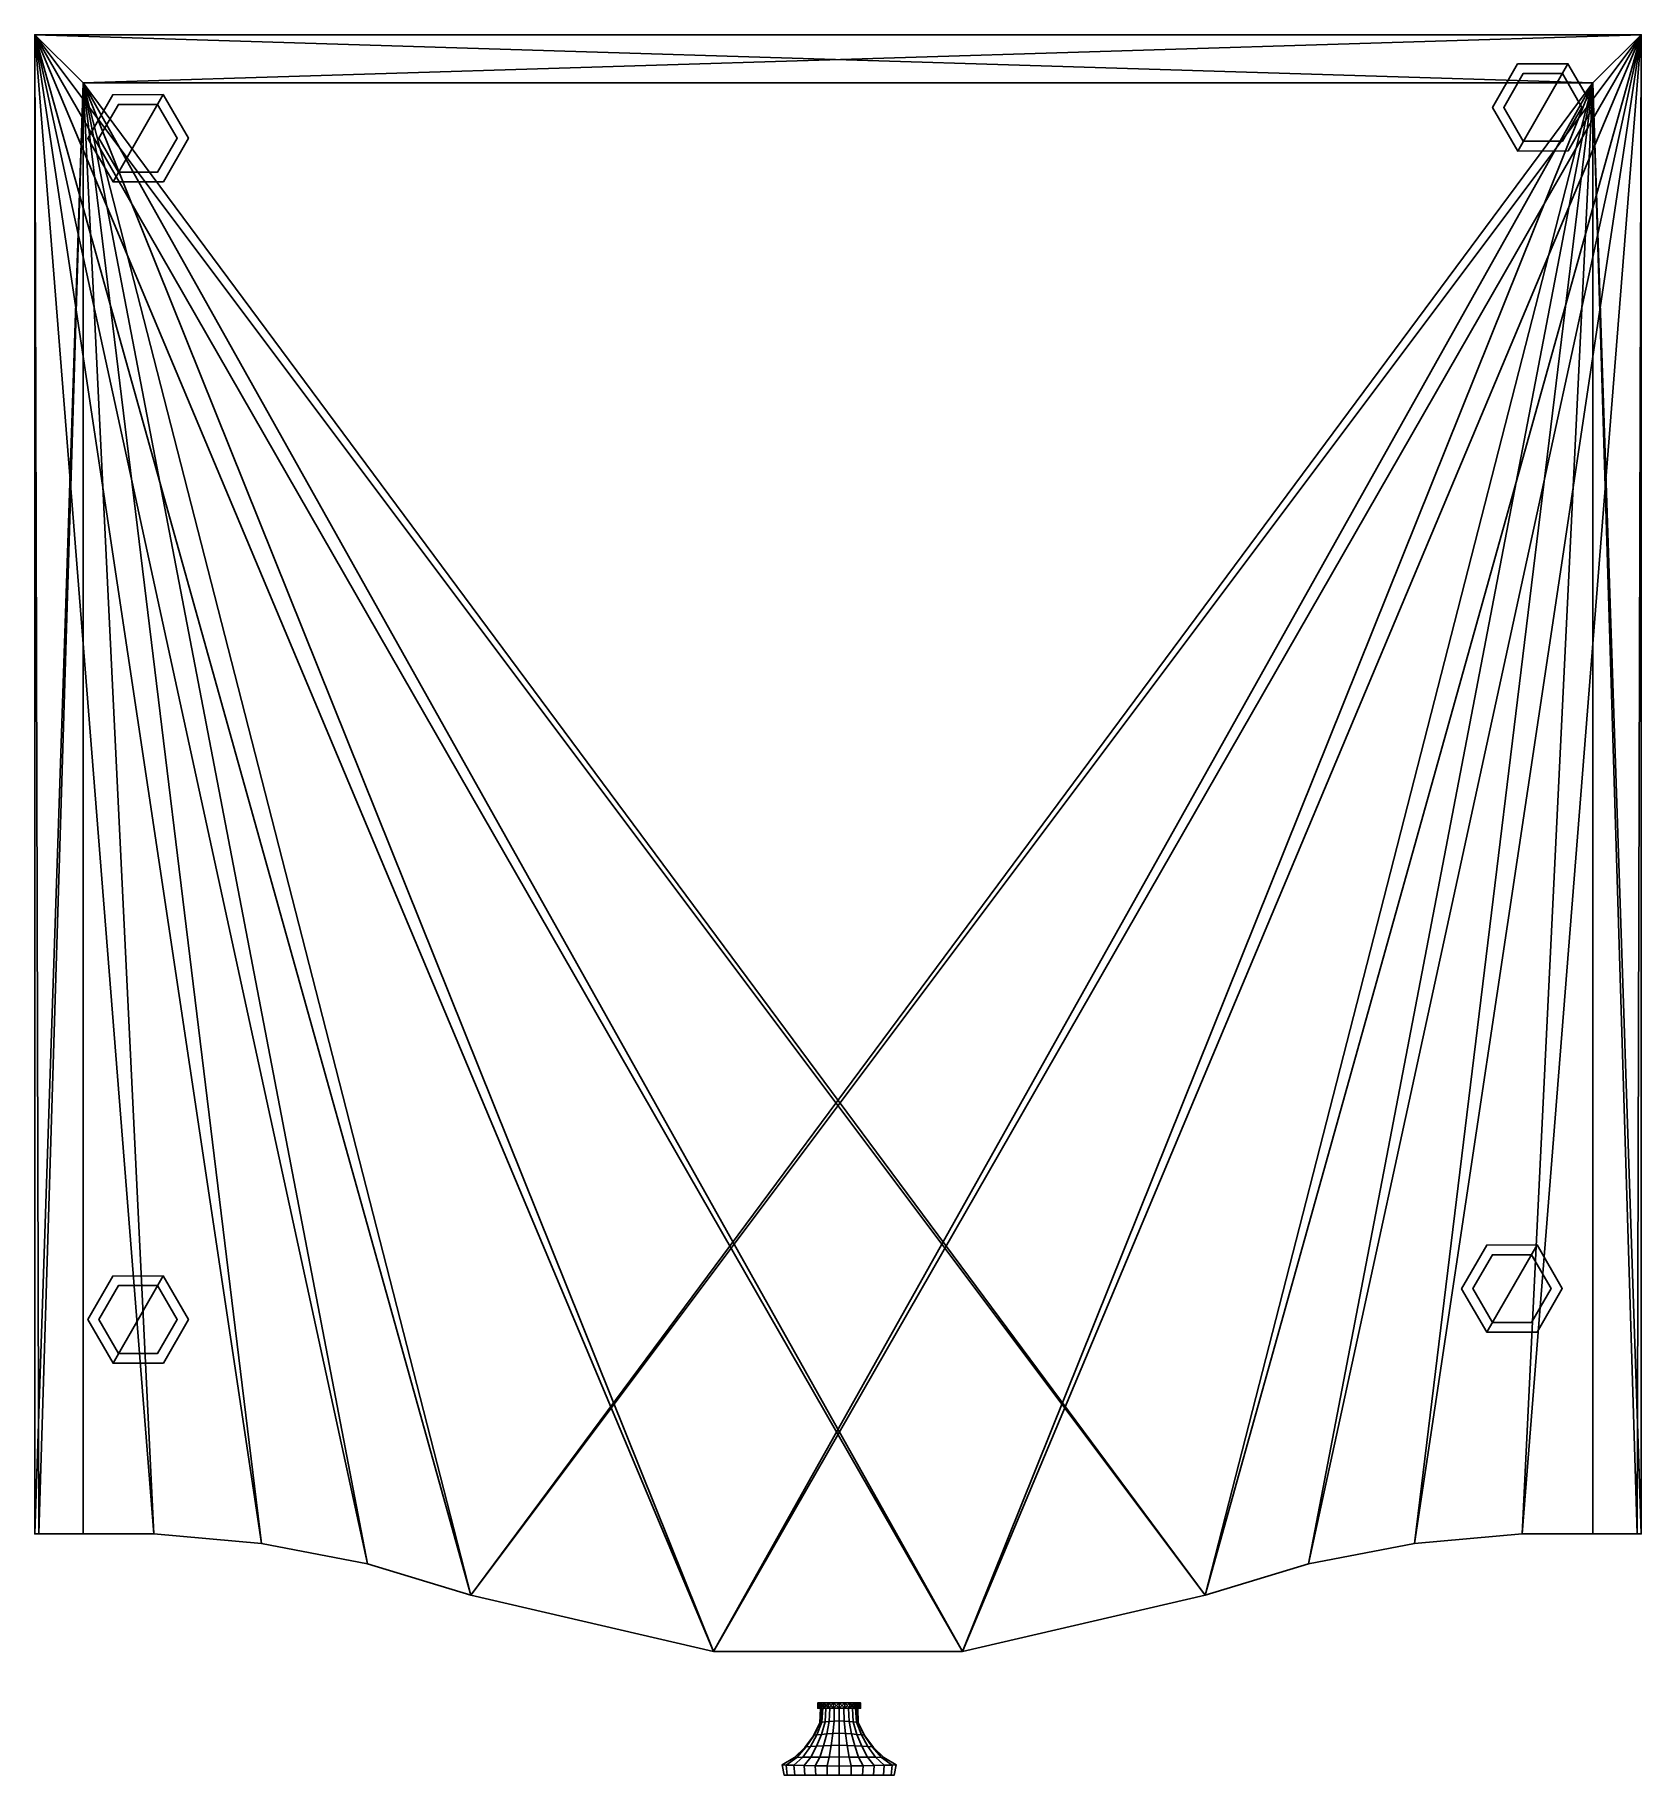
# Model space of a CAD drawing. Extents: x 0 to 60, y -65 to 0.
import ezdxf

# ---------------------------------------------------------------- set-up
doc = ezdxf.new("R2010")
doc.units = 0
doc.header["$MEASUREMENT"] = 0
for name, color, linetype in [('CAB_BODY_BASE', 32, 'Continuous'), ('HANDLES_AND_KNOBS', 254, 'Continuous'), ('PLINTH_LEGS', 7, 'Continuous')]:
    doc.layers.add(name, color=color, linetype=linetype)

# ---------------------------------------------------------------- blocks, each defined once
blk = doc.blocks.new('HANDLES_AND_KNOBS_KULP59')
at = {"layer": 'HANDLES_AND_KNOBS'}
mesh = blk.add_polyface(dxfattribs=at)
corners = [(-2.05, 0, 2.7), (0, 1.3, 2.7), (-0.268, 1.289, 2.7), (-0.531, 1.256, 2.7), (-0.785, 1.201, 2.7), (-1.025, 1.126, 2.7), (-1.248, 1.031, 2.7), (-1.45, 0.919, 2.7), (-1.626, 0.791, 2.7), (-1.775, 0.65, 2.7), (-1.894, 0.497, 2.7), (-1.98, 0.336, 2.7), (-2.032, 0.17, 2.7), (-0.443, 1.273, 2.7), (-0.451, 1.374, 2.351), (-0.892, 1.244, 2.345), (-0.877, 1.178, 2.7), (-1.31, 1.047, 2.338), (-1.288, 1.013, 2.7), (-0.726, 1.012, 2.024), (-1.061, 0.858, 2.027), (-0.583, 0.871, 1.604), (-0.845, 0.738, 1.618), (-1.687, 0.778, 2.331), (-1.657, 0.767, 2.7), (-1.356, 0.64, 2.03), (-1.07, 0.548, 1.632), (-0.665, 0.628, 1.176), (-0.83, 0.463, 1.192), (-0.523, 0.531, 0.706), (-0.642, 0.386, 0.717), (-1.984, 0.425, 2.325), (-1.938, 0.425, 2.7), (-1.578, 0.35, 2.033), (-1.23, 0.298, 1.646), (-0.939, 0.249, 1.208), (-0.712, 0.205, 0.729), (-2.133, 0, 2.318), (-2.05, 0, 2.7), (-1.673, 0, 2.036), (-1.282, 0, 1.66), (-0.96, 0, 1.224), (-0.716, 0, 0.74), (-0.676, 0.181, 0.2), (-0.7, 0, 0.2), (-0.773, 0.207), (-0.8, 0, 0.2), (-0.773, 0.207, 0.2), (-0.693, 0.4), (-0.693, 0.4, 0.2), (-0.8, 0)]
mesh.append_faces([[corners[k] for k in face] for face in [(13, 14, 15, 16), (16, 15, 17, 18), (15, 19, 20, 17), (19, 21, 22, 20), (18, 17, 23, 24), (17, 20, 25, 23), (20, 22, 26, 25), (22, 27, 28, 26), (27, 29, 30, 28), (24, 23, 31, 32), (23, 25, 33, 31), (25, 26, 34, 33), (26, 28, 35, 34), (28, 30, 36, 35), (32, 31, 37, 38), (31, 33, 39, 37), (33, 34, 40, 39), (34, 35, 41, 40), (35, 36, 42, 41), (36, 43, 44, 42)]])
mesh.append_faces([[corners[k] for k in face] for face in [(0, 11, 12), (45, 46, 47), (48, 47, 49)]], dxfattribs={"vtx0": -1})
mesh.append_faces([[corners[k] for k in face] for face in [(0, 1, 2), (0, 2, 3), (0, 3, 4), (0, 4, 5), (0, 5, 6), (0, 6, 7), (0, 7, 8), (0, 8, 9), (0, 9, 10), (0, 10, 11)]], dxfattribs={"vtx0": -1, "vtx2": -1})
mesh.append_faces([[corners[k] for k in face] for face in [(48, 45, 47), (45, 50, 46)]], dxfattribs={"vtx2": -1})
mesh = blk.add_polyface(dxfattribs=at)
corners = [(-2.05, 0, 2.7), (1.025, 1.126, 2.7), (0.785, 1.201, 2.7), (0.531, 1.256, 2.7), (0.268, 1.289, 2.7), (0, 1.3, 2.7), (0, 1.3, 2.7), (0, 1.441, 2.358), (-0.451, 1.374, 2.351), (-0.443, 1.273, 2.7), (0, 1.136, 2.017), (-0.368, 1.104, 2.021), (0, 0.969, 1.576), (-0.297, 0.948, 1.59), (0, 0.821, 1.128), (-0.237, 0.809, 1.144), (0, 0.7, 0.672), (-0.19, 0.692, 0.683), (0, 0.7, 0.2), (-0.181, 0.676, 0.2), (-0.726, 1.012, 2.024), (-0.892, 1.244, 2.345), (-0.583, 0.871, 1.604), (-0.462, 0.744, 1.16), (-0.368, 0.635, 0.695), (-0.35, 0.606, 0.2), (-0.665, 0.628, 1.176), (-0.845, 0.738, 1.618), (-0.523, 0.531, 0.706), (-0.495, 0.495, 0.2), (-0.606, 0.35, 0.2), (-0.642, 0.386, 0.717), (-0.676, 0.181, 0.2), (-0.712, 0.205, 0.729), (-0.566, 0.566), (-0.693, 0.4, 0.2), (-0.566, 0.566, 0.2), (-0.4, 0.693), (-0.4, 0.693, 0.2), (-0.207, 0.773), (-0.207, 0.773, 0.2), (0, 0.8), (-0.693, 0.4), (0.566, 0.566, 0.2), (0.693, 0.4, 0.2), (0.773, 0.207, 0.2), (-0.773, 0.207, 0.2), (0.773, 0.207), (-0.8, 0), (-0.773, 0.207), (0.693, 0.4), (0.566, 0.566), (0.4, 0.693), (0.207, 0.773)]
mesh.append_faces([[corners[k] for k in face] for face in [(6, 7, 8, 9), (7, 10, 11, 8), (10, 12, 13, 11), (12, 14, 15, 13), (14, 16, 17, 15), (16, 18, 19, 17), (8, 11, 20, 21), (11, 13, 22, 20), (13, 15, 23, 22), (15, 17, 24, 23), (17, 19, 25, 24), (22, 23, 26, 27), (23, 24, 28, 26), (24, 25, 29, 28), (28, 29, 30, 31), (31, 30, 32, 33)]])
mesh.append_faces([[corners[k] for k in face] for face in [(34, 35, 36), (37, 36, 38), (39, 38, 40)]], dxfattribs={"vtx0": -1})
mesh.append_faces([[corners[k] for k in face] for face in [(0, 1, 2), (0, 2, 3), (0, 3, 4), (0, 4, 5), (43, 38, 36), (45, 35, 46), (47, 48, 49), (50, 49, 42), (51, 42, 34), (52, 34, 37), (53, 37, 39)]], dxfattribs={"vtx0": -1, "vtx2": -1})
mesh.append_faces([[corners[k] for k in face] for face in [(36, 35, 44)]], dxfattribs={"vtx1": -1, "vtx2": -1})
mesh.append_faces([[corners[k] for k in face] for face in [(41, 39, 40), (39, 37, 38), (37, 34, 36), (34, 42, 35)]], dxfattribs={"vtx2": -1})
mesh = blk.add_polyface(dxfattribs=at)
corners = [(0, 1.3, 2.7), (0, 1.441, 2.358), (0.451, 1.374, 2.351), (0.443, 1.273, 2.7), (0, 1.136, 2.017), (0.368, 1.104, 2.021), (0, 0.969, 1.576), (0.297, 0.948, 1.59), (0, 0.821, 1.128), (0.237, 0.809, 1.144), (0, 0.7, 0.672), (0.19, 0.692, 0.683), (0, 0.7, 0.2), (0.181, 0.676, 0.2), (0.583, 0.871, 1.604), (0.726, 1.012, 2.024), (0.462, 0.744, 1.16), (0.368, 0.635, 0.695), (0.35, 0.606, 0.2), (0.523, 0.531, 0.706), (0.665, 0.628, 1.176), (0.495, 0.495, 0.2), (-2.05, 0, 2.7), (1.775, 0.65, 2.7), (1.626, 0.791, 2.7), (1.45, 0.919, 2.7), (1.248, 1.031, 2.7), (1.025, 1.126, 2.7), (0, 0.8), (-0.207, 0.773, 0.2), (0, 0.8, 0.2), (0.207, 0.773), (0.207, 0.773, 0.2), (0.4, 0.693), (0.4, 0.693, 0.2), (0.566, 0.566), (-0.4, 0.693, 0.2), (0.566, 0.566, 0.2), (-0.566, 0.566, 0.2), (0.693, 0.4, 0.2), (-0.693, 0.4, 0.2), (0.773, 0.207, 0.2), (-0.773, 0.207, 0.2), (0.8, 0, 0.2), (-0.207, 0.773), (-0.4, 0.693), (-0.566, 0.566), (0.693, 0.4), (-0.693, 0.4), (0.773, 0.207), (-0.773, 0.207), (0.8, 0), (-0.8, 0)]
mesh.append_faces([[corners[k] for k in face] for face in [(0, 1, 2, 3), (1, 4, 5, 2), (4, 6, 7, 5), (6, 8, 9, 7), (8, 10, 11, 9), (10, 12, 13, 11), (5, 7, 14, 15), (7, 9, 16, 14), (9, 11, 17, 16), (11, 13, 18, 17), (16, 17, 19, 20), (17, 18, 21, 19)]])
mesh.append_faces([[corners[k] for k in face] for face in [(28, 29, 30), (31, 30, 32), (33, 32, 34)]], dxfattribs={"vtx0": -1})
mesh.append_faces([[corners[k] for k in face] for face in [(32, 29, 34), (34, 36, 37), (37, 38, 39), (39, 40, 41)]], dxfattribs={"vtx0": -1, "vtx1": -1})
mesh.append_faces([[corners[k] for k in face] for face in [(22, 23, 24), (22, 24, 25), (22, 25, 26), (22, 26, 27), (34, 29, 36), (42, 43, 41)]], dxfattribs={"vtx0": -1, "vtx2": -1})
mesh.append_faces([[corners[k] for k in face] for face in [(28, 31, 44)]], dxfattribs={"vtx1": -1})
mesh.append_faces([[corners[k] for k in face] for face in [(31, 33, 45), (33, 35, 46), (35, 47, 48), (47, 49, 50), (49, 51, 52)]], dxfattribs={"vtx1": -1, "vtx2": -1})
mesh.append_faces([[corners[k] for k in face] for face in [(35, 33, 34), (33, 31, 32), (31, 28, 30), (32, 30, 29)]], dxfattribs={"vtx2": -1})
mesh = blk.add_polyface(dxfattribs=at)
corners = [(0.443, 1.273, 2.7), (0.451, 1.374, 2.351), (0.892, 1.244, 2.345), (0.877, 1.178, 2.7), (0.368, 1.104, 2.021), (0.726, 1.012, 2.024), (1.31, 1.047, 2.338), (1.288, 1.013, 2.7), (1.061, 0.858, 2.027), (0.583, 0.871, 1.604), (0.845, 0.738, 1.618), (0.462, 0.744, 1.16), (0.665, 0.628, 1.176), (1.687, 0.778, 2.331), (1.657, 0.767, 2.7), (1.356, 0.64, 2.03), (1.07, 0.548, 1.632), (0.83, 0.463, 1.192), (0.523, 0.531, 0.706), (0.642, 0.386, 0.717), (0.495, 0.495, 0.2), (0.606, 0.35, 0.2), (1.984, 0.425, 2.325), (1.938, 0.425, 2.7), (1.578, 0.35, 2.033), (1.23, 0.298, 1.646), (0.939, 0.249, 1.208), (0.712, 0.205, 0.729), (0.676, 0.181, 0.2), (2.133, 0, 2.318), (2.05, 0, 2.7), (1.673, 0, 2.036), (1.282, 0, 1.66), (0.96, 0, 1.224), (0.716, 0, 0.74), (0.7, 0, 0.2), (-2.05, 0, 2.7), (2.032, -0.17, 2.7), (2.05, 0, 2.7), (2.032, 0.17, 2.7), (1.98, 0.336, 2.7), (1.894, 0.497, 2.7), (1.775, 0.65, 2.7), (0.566, 0.566), (0.4, 0.693, 0.2), (0.566, 0.566, 0.2), (0.693, 0.4), (0.693, 0.4, 0.2), (0.773, 0.207), (0.773, 0.207, 0.2), (0.8, 0), (0.8, 0, 0.2)]
mesh.append_faces([[corners[k] for k in face] for face in [(0, 1, 2, 3), (1, 4, 5, 2), (3, 2, 6, 7), (2, 5, 8, 6), (5, 9, 10, 8), (9, 11, 12, 10), (7, 6, 13, 14), (6, 8, 15, 13), (8, 10, 16, 15), (10, 12, 17, 16), (12, 18, 19, 17), (18, 20, 21, 19), (14, 13, 22, 23), (13, 15, 24, 22), (15, 16, 25, 24), (16, 17, 26, 25), (17, 19, 27, 26), (19, 21, 28, 27), (23, 22, 29, 30), (22, 24, 31, 29), (24, 25, 32, 31), (25, 26, 33, 32), (26, 27, 34, 33), (27, 28, 35, 34)]])
mesh.append_faces([[corners[k] for k in face] for face in [(43, 44, 45), (46, 45, 47), (48, 47, 49), (50, 49, 51)]], dxfattribs={"vtx0": -1})
mesh.append_faces([[corners[k] for k in face] for face in [(36, 37, 38), (36, 38, 39), (36, 39, 40), (36, 40, 41), (36, 41, 42)]], dxfattribs={"vtx0": -1, "vtx2": -1})
mesh.append_faces([[corners[k] for k in face] for face in [(50, 48, 49), (48, 46, 47), (46, 43, 45)]], dxfattribs={"vtx2": -1})
mesh = blk.add_polyface(dxfattribs=at)
corners = [(-2.05, 0, 2.7), (-2.032, -0.17, 2.7), (-1.98, -0.336, 2.7), (-1.894, -0.497, 2.7), (-1.775, -0.65, 2.7), (-1.626, -0.791, 2.7), (-1.45, -0.919, 2.7), (-1.248, -1.031, 2.7), (-1.025, -1.126, 2.7), (-0.785, -1.201, 2.7), (-0.531, -1.256, 2.7), (-0.268, -1.289, 2.7), (0, -1.3, 2.7), (-0.443, -1.273, 2.7), (-0.451, -1.374, 2.351), (-0.892, -1.244, 2.345), (-0.877, -1.178, 2.7), (-1.31, -1.047, 2.338), (-1.288, -1.013, 2.7), (-0.726, -1.012, 2.024), (-1.061, -0.858, 2.027), (-0.583, -0.871, 1.604), (-0.845, -0.738, 1.618), (-1.687, -0.778, 2.331), (-1.657, -0.767, 2.7), (-1.356, -0.64, 2.03), (-1.07, -0.548, 1.632), (-0.665, -0.628, 1.176), (-0.83, -0.463, 1.192), (-0.523, -0.531, 0.706), (-0.642, -0.386, 0.717), (-1.984, -0.425, 2.325), (-1.938, -0.425, 2.7), (-1.578, -0.35, 2.033), (-1.23, -0.298, 1.646), (-0.939, -0.249, 1.208), (-0.712, -0.205, 0.729), (-0.606, -0.35, 0.2), (-0.676, -0.181, 0.2), (-2.133, 0, 2.318), (-2.05, 0, 2.7), (-1.673, 0, 2.036), (-1.282, 0, 1.66), (-0.96, 0, 1.224), (-0.716, 0, 0.74), (-0.7, 0, 0.2), (-0.773, -0.207), (-0.693, -0.4, 0.2), (-0.773, -0.207, 0.2), (-0.8, 0), (-0.8, 0, 0.2), (-0.693, -0.4)]
mesh.append_faces([[corners[k] for k in face] for face in [(13, 14, 15, 16), (16, 15, 17, 18), (15, 19, 20, 17), (19, 21, 22, 20), (18, 17, 23, 24), (17, 20, 25, 23), (20, 22, 26, 25), (22, 27, 28, 26), (27, 29, 30, 28), (24, 23, 31, 32), (23, 25, 33, 31), (25, 26, 34, 33), (26, 28, 35, 34), (28, 30, 36, 35), (30, 37, 38, 36), (32, 31, 39, 40), (31, 33, 41, 39), (33, 34, 42, 41), (34, 35, 43, 42), (35, 36, 44, 43), (36, 38, 45, 44)]])
mesh.append_faces([[corners[k] for k in face] for face in [(46, 47, 48), (49, 48, 50)]], dxfattribs={"vtx0": -1})
mesh.append_faces([[corners[k] for k in face] for face in [(0, 3, 4), (0, 4, 5), (0, 5, 6), (0, 6, 7), (0, 7, 8), (0, 8, 9), (0, 9, 10), (0, 10, 11), (0, 11, 12)]], dxfattribs={"vtx0": -1, "vtx2": -1})
mesh.append_faces([[corners[k] for k in face] for face in [(49, 46, 48), (46, 51, 47)]], dxfattribs={"vtx2": -1})
mesh.append_faces([[corners[k] for k in face] for face in [(0, 1, 2, 3)]], dxfattribs={"vtx3": -1})
mesh = blk.add_polyface(dxfattribs=at)
corners = [(-2.05, 0, 2.7), (0, -1.3, 2.7), (0.268, -1.289, 2.7), (0.531, -1.256, 2.7), (0.785, -1.201, 2.7), (0, -1.3, 2.7), (0, -1.441, 2.358), (-0.451, -1.374, 2.351), (-0.443, -1.273, 2.7), (0, -1.136, 2.017), (-0.368, -1.104, 2.021), (0, -0.969, 1.576), (-0.297, -0.948, 1.59), (0, -0.821, 1.128), (-0.237, -0.809, 1.144), (0, -0.7, 0.672), (-0.19, -0.692, 0.683), (0, -0.7, 0.2), (-0.181, -0.676, 0.2), (-0.726, -1.012, 2.024), (-0.892, -1.244, 2.345), (-0.583, -0.871, 1.604), (-0.462, -0.744, 1.16), (-0.368, -0.635, 0.695), (-0.35, -0.606, 0.2), (-0.665, -0.628, 1.176), (-0.845, -0.738, 1.618), (-0.523, -0.531, 0.706), (-0.495, -0.495, 0.2), (-0.606, -0.35, 0.2), (-0.642, -0.386, 0.717), (-0.207, -0.773), (0, -0.8, 0.2), (-0.207, -0.773, 0.2), (-0.4, -0.693), (-0.4, -0.693, 0.2), (-0.566, -0.566), (-0.566, -0.566, 0.2), (-0.693, -0.4), (-0.693, -0.4, 0.2), (0.8, 0, 0.2), (-0.773, 0.207, 0.2), (-0.8, 0, 0.2), (0.773, -0.207, 0.2), (-0.773, -0.207, 0.2), (0.693, -0.4, 0.2), (0.566, -0.566, 0.2), (0.4, -0.693, 0.2), (0.207, -0.773, 0.2), (0.566, -0.566), (0.693, -0.4), (0.773, -0.207), (-0.773, -0.207), (0.8, 0), (-0.8, 0)]
mesh.append_faces([[corners[k] for k in face] for face in [(5, 6, 7, 8), (6, 9, 10, 7), (9, 11, 12, 10), (11, 13, 14, 12), (13, 15, 16, 14), (15, 17, 18, 16), (7, 10, 19, 20), (10, 12, 21, 19), (12, 14, 22, 21), (14, 16, 23, 22), (16, 18, 24, 23), (21, 22, 25, 26), (22, 23, 27, 25), (23, 24, 28, 27), (27, 28, 29, 30)]])
mesh.append_faces([[corners[k] for k in face] for face in [(31, 32, 33), (34, 33, 35), (36, 35, 37), (38, 37, 39)]], dxfattribs={"vtx0": -1})
mesh.append_faces([[corners[k] for k in face] for face in [(0, 1, 2), (0, 2, 3), (0, 3, 4), (40, 41, 42), (43, 42, 44), (45, 44, 39), (46, 39, 37), (47, 37, 35), (48, 35, 33), (49, 34, 36), (51, 38, 52), (53, 52, 54)]], dxfattribs={"vtx0": -1, "vtx2": -1})
mesh.append_faces([[corners[k] for k in face] for face in [(36, 38, 50)]], dxfattribs={"vtx1": -1, "vtx2": -1})
mesh.append_faces([[corners[k] for k in face] for face in [(38, 36, 37), (36, 34, 35), (34, 31, 33)]], dxfattribs={"vtx2": -1})
mesh = blk.add_polyface(dxfattribs=at)
corners = [(-2.05, 0, 2.7), (0.785, -1.201, 2.7), (1.025, -1.126, 2.7), (1.248, -1.031, 2.7), (1.45, -0.919, 2.7), (1.626, -0.791, 2.7), (1.775, -0.65, 2.7), (0, -1.3, 2.7), (0, -1.441, 2.358), (0.451, -1.374, 2.351), (0.443, -1.273, 2.7), (0, -1.136, 2.017), (0.368, -1.104, 2.021), (0, -0.969, 1.576), (0.297, -0.948, 1.59), (0, -0.821, 1.128), (0.237, -0.809, 1.144), (0, -0.7, 0.672), (0.19, -0.692, 0.683), (0, -0.7, 0.2), (0.181, -0.676, 0.2), (0.583, -0.871, 1.604), (0.726, -1.012, 2.024), (0.462, -0.744, 1.16), (0.368, -0.635, 0.695), (0.35, -0.606, 0.2), (0.495, -0.495, 0.2), (0.523, -0.531, 0.706), (0.4, -0.693), (0.566, -0.566, 0.2), (0.4, -0.693, 0.2), (0.207, -0.773), (0.207, -0.773, 0.2), (0, -0.8), (0, -0.8, 0.2), (-0.207, -0.773), (-0.207, -0.773, 0.2), (-0.4, -0.693, 0.2), (-0.566, -0.566, 0.2), (0.693, -0.4, 0.2), (-0.693, -0.4, 0.2), (0.773, -0.207, 0.2), (-0.773, -0.207, 0.2), (0.8, 0, 0.2), (-0.8, 0, 0.2), (-0.4, -0.693), (0.566, -0.566), (-0.566, -0.566), (0.693, -0.4), (-0.693, -0.4), (0.773, -0.207), (-0.773, -0.207), (0.8, 0)]
mesh.append_faces([[corners[k] for k in face] for face in [(7, 8, 9, 10), (8, 11, 12, 9), (11, 13, 14, 12), (13, 15, 16, 14), (15, 17, 18, 16), (17, 19, 20, 18), (12, 14, 21, 22), (14, 16, 23, 21), (16, 18, 24, 23), (18, 20, 25, 24), (24, 25, 26, 27)]])
mesh.append_faces([[corners[k] for k in face] for face in [(28, 29, 30), (31, 30, 32), (33, 32, 34)]], dxfattribs={"vtx0": -1})
mesh.append_faces([[corners[k] for k in face] for face in [(31, 35, 28), (28, 45, 46), (46, 47, 48), (48, 49, 50), (50, 51, 52)]], dxfattribs={"vtx0": -1, "vtx1": -1})
mesh.append_faces([[corners[k] for k in face] for face in [(0, 1, 2), (0, 2, 3), (0, 3, 4), (0, 4, 5), (0, 5, 6), (28, 35, 45)]], dxfattribs={"vtx0": -1, "vtx2": -1})
mesh.append_faces([[corners[k] for k in face] for face in [(34, 32, 36)]], dxfattribs={"vtx1": -1})
mesh.append_faces([[corners[k] for k in face] for face in [(32, 30, 37), (30, 29, 38), (29, 39, 40), (39, 41, 42), (41, 43, 44)]], dxfattribs={"vtx1": -1, "vtx2": -1})
mesh.append_faces([[corners[k] for k in face] for face in [(35, 33, 34), (33, 31, 32), (31, 28, 30), (31, 33, 35)]], dxfattribs={"vtx2": -1})
mesh = blk.add_polyface(dxfattribs=at)
corners = [(-2.05, 0, 2.7), (1.775, -0.65, 2.7), (1.894, -0.497, 2.7), (1.98, -0.336, 2.7), (2.032, -0.17, 2.7), (0.443, -1.273, 2.7), (0.451, -1.374, 2.351), (0.892, -1.244, 2.345), (0.877, -1.178, 2.7), (0.368, -1.104, 2.021), (0.726, -1.012, 2.024), (1.31, -1.047, 2.338), (1.288, -1.013, 2.7), (1.061, -0.858, 2.027), (0.583, -0.871, 1.604), (0.845, -0.738, 1.618), (0.462, -0.744, 1.16), (0.665, -0.628, 1.176), (0.368, -0.635, 0.695), (0.523, -0.531, 0.706), (1.687, -0.778, 2.331), (1.657, -0.767, 2.7), (1.356, -0.64, 2.03), (1.07, -0.548, 1.632), (0.83, -0.463, 1.192), (0.642, -0.386, 0.717), (0.495, -0.495, 0.2), (0.606, -0.35, 0.2), (1.984, -0.425, 2.325), (1.938, -0.425, 2.7), (1.578, -0.35, 2.033), (1.23, -0.298, 1.646), (0.939, -0.249, 1.208), (0.712, -0.205, 0.729), (0.676, -0.181, 0.2), (2.133, 0, 2.318), (2.05, 0, 2.7), (1.673, 0, 2.036), (1.282, 0, 1.66), (0.96, 0, 1.224), (0.716, 0, 0.74), (0.7, 0, 0.2), (0.773, -0.207, 0.2), (0.773, -0.207), (0.8, 0, 0.2), (0.693, -0.4), (0.693, -0.4, 0.2), (0.566, -0.566), (0.566, -0.566, 0.2), (0.8, 0), (0.4, -0.693)]
mesh.append_faces([[corners[k] for k in face] for face in [(5, 6, 7, 8), (6, 9, 10, 7), (8, 7, 11, 12), (7, 10, 13, 11), (10, 14, 15, 13), (14, 16, 17, 15), (16, 18, 19, 17), (12, 11, 20, 21), (11, 13, 22, 20), (13, 15, 23, 22), (15, 17, 24, 23), (17, 19, 25, 24), (19, 26, 27, 25), (21, 20, 28, 29), (20, 22, 30, 28), (22, 23, 31, 30), (23, 24, 32, 31), (24, 25, 33, 32), (25, 27, 34, 33), (29, 28, 35, 36), (28, 30, 37, 35), (30, 31, 38, 37), (31, 32, 39, 38), (32, 33, 40, 39), (33, 34, 41, 40)]])
mesh.append_faces([[corners[k] for k in face] for face in [(42, 45, 43), (47, 46, 48)]], dxfattribs={"vtx0": -1})
mesh.append_faces([[corners[k] for k in face] for face in [(0, 1, 2), (0, 2, 3), (0, 3, 4)]], dxfattribs={"vtx0": -1, "vtx2": -1})
mesh.append_faces([[corners[k] for k in face] for face in [(42, 43, 44), (45, 46, 47)]], dxfattribs={"vtx1": -1})
mesh.append_faces([[corners[k] for k in face] for face in [(42, 46, 45), (43, 49, 44), (50, 47, 48)]], dxfattribs={"vtx2": -1})
blk = doc.blocks.new('bazaayak')
at = {"layer": 'PLINTH_LEGS'}
mesh = blk.add_polyface(dxfattribs=at)
corners = [(-0.935, -1.631, 2), (0.945, -1.625, 2), (1.88, 0.005, 2), (0.935, 1.631, 2), (-0.945, 1.625, 2), (-1.88, -0.005, 2), (1.462, 0, 2), (0.731, 1.266, 2), (0.731, 1.266, 12), (1.462, 0, 12), (-0.731, 1.266, 2), (-0.731, 1.266, 12), (-1.462, 0, 2), (-1.462, 0, 12), (-0.731, -1.266, 2), (-0.731, -1.266, 12), (0.731, -1.266, 2), (0.731, -1.266, 12), (0.935, 1.631), (-0.945, 1.625), (-1.88, -0.005), (-0.935, -1.631), (0.945, -1.625), (1.88, 0.005)]
mesh.append_faces([[corners[k] for k in face] for face in [(6, 7, 8, 9), (7, 10, 11, 8), (10, 12, 13, 11), (12, 14, 15, 13), (14, 16, 17, 15), (16, 6, 9, 17), (18, 19, 4, 3), (19, 20, 5, 4), (20, 21, 0, 5), (21, 22, 1, 0), (22, 23, 2, 1), (23, 18, 3, 2)]])
mesh.append_faces([[corners[k] for k in face] for face in [(0, 1, 2, 3), (3, 4, 5, 0)]], dxfattribs={"vtx3": -1})

msp = doc.modelspace()

# ---------------------------------------------------------------- block references
at = {"zscale": 1.25}
for p in [(56.327, -2.711, -15), (3.856, -3.864, -15), (55.174, -46.838, -15), (3.856, -47.992, -15)]:
    msp.add_blockref('bazaayak', p, dxfattribs=at)
at = {"layer": 'HANDLES_AND_KNOBS', "extrusion": (0, -1, 0)}
for p in [(30.043, 69.651, 62.314), (30.043, 32.944, 62.314), (30.043, 50.837, 62.314)]:
    msp.add_blockref('HANDLES_AND_KNOBS_KULP59', p, dxfattribs=at)

# ---------------------------------------------------------------- meshes
at = {"layer": 'CAB_BODY_BASE', "color": 32}
mesh = msp.add_polyface(dxfattribs=at)
corners = [(59.85, -56.001, 70.2), (58.2, -56.001, 70.2), (59.85, -56.001, 1.8), (58.2, -56.001, 1.8), (58.2, -1.8, 70.2), (58.2, -1.8, 1.8), (1.8, -1.8, 70.2), (1.8, -1.8, 1.8), (1.8, -56.001, 70.2), (1.8, -56.001, 1.8), (0.15, -56.001, 70.2), (0.15, -56.001, 1.8), (0, -56.001, 70.2), (0, -56.001, 1.8), (0, 0, 70.2), (0, 0, 1.8), (60, 0, 70.2), (60, 0, 1.8), (60, -56.001, 70.2), (60, -56.001, 1.8)]
mesh.append_faces([[corners[k] for k in face] for face in [(2, 1, 3), (3, 4, 5), (5, 6, 7), (7, 8, 9), (11, 12, 13), (13, 14, 15), (15, 16, 17), (17, 18, 19)]], dxfattribs={"vtx0": -1, "color": 32})
mesh.append_faces([[corners[k] for k in face] for face in [(9, 10, 11), (19, 0, 2), (16, 4, 18), (4, 14, 6), (10, 6, 12), (7, 17, 5), (2, 5, 19)]], dxfattribs={"vtx0": -1, "vtx1": -1, "color": 32})
mesh.append_faces([[corners[k] for k in face] for face in [(4, 0, 18), (6, 14, 12), (7, 15, 17), (7, 13, 15), (7, 11, 13)]], dxfattribs={"vtx0": -1, "vtx2": -1, "color": 32})
mesh.append_faces([[corners[k] for k in face] for face in [(1, 4, 3), (4, 6, 5), (6, 8, 7), (8, 10, 9), (12, 14, 13), (14, 16, 15), (16, 18, 17), (18, 0, 19), (1, 0, 4), (3, 5, 2)]], dxfattribs={"vtx1": -1, "color": 32})
mesh.append_faces([[corners[k] for k in face] for face in [(0, 1, 2), (10, 12, 11), (16, 14, 4), (17, 19, 5)]], dxfattribs={"vtx1": -1, "vtx2": -1, "color": 32})
mesh.append_faces([[corners[k] for k in face] for face in [(10, 8, 6), (7, 9, 11)]], dxfattribs={"vtx2": -1, "color": 32})
mesh = msp.add_polyface(dxfattribs=at)
corners = [(55.554, -56.002), (55.554, -56.002, 1.8), (51.534, -56.354), (51.534, -56.354, 1.8), (47.571, -57.119, 1.8), (47.571, -57.119), (43.708, -58.288), (43.708, -58.288, 1.8), (34.649, -60.388), (34.649, -60.388, 1.8), (25.35, -60.388), (25.35, -60.388, 1.8), (16.291, -58.288), (16.291, -58.288, 1.8), (12.428, -57.119), (12.428, -57.119, 1.8), (8.465, -56.354, 1.8), (8.465, -56.354), (4.445, -56.002), (4.445, -56.002, 1.8), (0.15, -56.001, 1.8), (0.15, -56.001), (0, -56.001, 1.8), (0, -56.001), (0, 0, 1.8), (0, 0), (60, 0, 1.8), (60, 0), (60, -56.001, 1.8), (60, -56.001), (59.85, -56.001, 1.8), (59.85, -56.001)]
mesh.append_faces([[corners[k] for k in face] for face in [(21, 22, 23), (23, 24, 25), (25, 26, 27), (27, 28, 29), (20, 24, 22)]], dxfattribs={"vtx0": -1, "color": 32})
mesh.append_faces([[corners[k] for k in face] for face in [(0, 1, 2), (4, 2, 3), (6, 7, 8), (12, 13, 14), (16, 14, 15), (18, 20, 21), (29, 30, 31), (31, 1, 0), (4, 26, 7), (30, 26, 1), (7, 24, 9), (9, 24, 11), (11, 24, 13), (13, 24, 15), (15, 24, 16), (16, 24, 19), (19, 24, 20), (2, 27, 0), (8, 27, 6), (17, 25, 14)]], dxfattribs={"vtx0": -1, "vtx1": -1, "color": 32})
mesh.append_faces([[corners[k] for k in face] for face in [(2, 1, 3), (4, 5, 2), (4, 6, 5), (8, 7, 9), (10, 9, 11), (12, 11, 13), (14, 13, 15), (16, 17, 14), (16, 18, 17), (26, 3, 1), (27, 31, 0), (27, 5, 6), (27, 10, 12), (25, 12, 14), (25, 18, 21)]], dxfattribs={"vtx0": -1, "vtx2": -1, "color": 32})
mesh.append_faces([[corners[k] for k in face] for face in [(22, 24, 23), (24, 26, 25), (26, 28, 27), (28, 30, 29), (29, 31, 27), (23, 25, 21)]], dxfattribs={"vtx1": -1, "color": 32})
mesh.append_faces([[corners[k] for k in face] for face in [(4, 7, 6), (12, 10, 11), (10, 8, 9), (16, 19, 18), (19, 20, 18), (20, 22, 21), (30, 1, 31), (4, 3, 26), (26, 24, 7), (2, 5, 27), (8, 10, 27), (17, 18, 25), (25, 27, 12)]], dxfattribs={"vtx1": -1, "vtx2": -1, "color": 32})
mesh.append_faces([[corners[k] for k in face] for face in [(30, 28, 26)]], dxfattribs={"vtx2": -1, "color": 32})
mesh = msp.add_polyface(dxfattribs=at)
corners = [(55.554, -56.002, 70.2), (55.554, -56.002, 72), (51.534, -56.354, 70.2), (51.534, -56.354, 72), (47.571, -57.119, 72), (47.571, -57.119, 70.2), (43.708, -58.288, 70.2), (43.708, -58.288, 72), (34.649, -60.388, 70.2), (34.649, -60.388, 72), (25.35, -60.388, 70.2), (25.35, -60.388, 72), (16.291, -58.288, 70.2), (16.291, -58.288, 72), (12.428, -57.119, 70.2), (12.428, -57.119, 72), (8.465, -56.354, 72), (8.465, -56.354, 70.2), (4.445, -56.002, 70.2), (4.445, -56.002, 72), (0.15, -56.001, 72), (0.15, -56.001, 70.2), (0, -56.001, 72), (0, -56.001, 70.2), (0, 0, 72), (0, 0, 70.2), (60, 0, 72), (60, 0, 70.2), (60, -56.001, 72), (60, -56.001, 70.2), (59.85, -56.001, 72), (59.85, -56.001, 70.2)]
mesh.append_faces([[corners[k] for k in face] for face in [(21, 22, 23), (23, 24, 25), (25, 26, 27), (27, 28, 29), (20, 24, 22)]], dxfattribs={"vtx0": -1, "color": 32})
mesh.append_faces([[corners[k] for k in face] for face in [(0, 1, 2), (4, 2, 3), (6, 7, 8), (12, 13, 14), (16, 14, 15), (18, 20, 21), (29, 30, 31), (31, 1, 0), (4, 26, 7), (30, 26, 1), (7, 24, 9), (9, 24, 11), (11, 24, 13), (13, 24, 15), (15, 24, 16), (16, 24, 19), (19, 24, 20), (2, 27, 0), (8, 27, 6), (17, 25, 14)]], dxfattribs={"vtx0": -1, "vtx1": -1, "color": 32})
mesh.append_faces([[corners[k] for k in face] for face in [(2, 1, 3), (4, 5, 2), (4, 6, 5), (8, 7, 9), (10, 9, 11), (12, 11, 13), (14, 13, 15), (16, 17, 14), (16, 18, 17), (26, 3, 1), (27, 31, 0), (27, 5, 6), (27, 10, 12), (25, 12, 14), (25, 18, 21)]], dxfattribs={"vtx0": -1, "vtx2": -1, "color": 32})
mesh.append_faces([[corners[k] for k in face] for face in [(22, 24, 23), (24, 26, 25), (26, 28, 27), (28, 30, 29), (29, 31, 27), (23, 25, 21)]], dxfattribs={"vtx1": -1, "color": 32})
mesh.append_faces([[corners[k] for k in face] for face in [(4, 7, 6), (12, 10, 11), (10, 8, 9), (16, 19, 18), (19, 20, 18), (20, 22, 21), (30, 1, 31), (4, 3, 26), (26, 24, 7), (2, 5, 27), (8, 10, 27), (17, 18, 25), (25, 27, 12)]], dxfattribs={"vtx1": -1, "vtx2": -1, "color": 32})
mesh.append_faces([[corners[k] for k in face] for face in [(30, 28, 26)]], dxfattribs={"vtx2": -1, "color": 32})
mesh = msp.add_polyface(dxfattribs=at)
corners = [(58.2, -1.8, 36.9), (58.2, -56, 36.9), (58.2, -1.8, 35.1), (58.2, -56, 35.1), (55.554, -56.001, 36.9), (55.554, -56.001, 35.1), (51.534, -56.353, 35.1), (51.534, -56.353, 36.9), (47.571, -57.118, 36.9), (47.571, -57.118, 35.1), (43.708, -58.287, 35.1), (43.708, -58.287, 36.9), (34.649, -60.388, 35.1), (34.649, -60.388, 36.9), (25.35, -60.388, 35.1), (25.35, -60.388, 36.9), (16.291, -58.287, 35.1), (16.291, -58.287, 36.9), (12.428, -57.118, 35.1), (12.428, -57.118, 36.9), (8.465, -56.353, 36.9), (8.465, -56.353, 35.1), (4.445, -56.001, 35.1), (4.445, -56.001, 36.9), (1.8, -56.001, 36.9), (1.8, -56.001, 35.1), (1.8, -1.8, 36.9), (1.8, -1.8, 35.1)]
mesh.append_faces([[corners[k] for k in face] for face in [(2, 1, 3), (22, 24, 25), (25, 26, 27), (27, 0, 2), (27, 22, 25)]], dxfattribs={"vtx0": -1, "color": 32})
mesh.append_faces([[corners[k] for k in face] for face in [(3, 4, 5), (5, 4, 6), (8, 6, 7), (10, 11, 12), (16, 17, 18), (20, 18, 19), (4, 0, 7), (7, 0, 8), (8, 0, 11), (13, 26, 15), (19, 26, 20), (10, 2, 9), (9, 2, 6), (2, 16, 27), (21, 27, 18)]], dxfattribs={"vtx0": -1, "vtx1": -1, "color": 32})
mesh.append_faces([[corners[k] for k in face] for face in [(6, 4, 7), (8, 9, 6), (8, 10, 9), (12, 11, 13), (14, 13, 15), (16, 15, 17), (18, 17, 19), (20, 21, 18), (20, 22, 21), (11, 0, 26), (26, 23, 20), (26, 17, 15), (2, 5, 6), (27, 16, 18)]], dxfattribs={"vtx0": -1, "vtx2": -1, "color": 32})
mesh.append_faces([[corners[k] for k in face] for face in [(0, 1, 2), (1, 4, 3), (24, 26, 25), (26, 0, 27), (1, 0, 4), (24, 23, 26), (3, 5, 2)]], dxfattribs={"vtx1": -1, "color": 32})
mesh.append_faces([[corners[k] for k in face] for face in [(8, 11, 10), (16, 14, 15), (14, 12, 13), (20, 23, 22), (23, 24, 22), (13, 11, 26), (19, 17, 26), (12, 14, 2), (10, 12, 2), (14, 16, 2), (21, 22, 27)]], dxfattribs={"vtx1": -1, "vtx2": -1, "color": 32})
mesh = msp.add_polyface(dxfattribs=at)
corners = [(58.2, -1.8, 54.343), (58.2, -56, 54.343), (58.2, -1.8, 52.543), (58.2, -56, 52.543), (55.554, -56.001, 54.343), (55.554, -56.001, 52.543), (51.534, -56.353, 52.543), (51.534, -56.353, 54.343), (47.571, -57.118, 54.343), (47.571, -57.118, 52.543), (43.708, -58.287, 52.543), (43.708, -58.287, 54.343), (34.649, -60.388, 52.543), (34.649, -60.388, 54.343), (25.35, -60.388, 52.543), (25.35, -60.388, 54.343), (16.291, -58.287, 52.543), (16.291, -58.287, 54.343), (12.428, -57.118, 52.543), (12.428, -57.118, 54.343), (8.465, -56.353, 54.343), (8.465, -56.353, 52.543), (4.445, -56.001, 52.543), (4.445, -56.001, 54.343), (1.8, -56.001, 54.343), (1.8, -56.001, 52.543), (1.8, -1.8, 54.343), (1.8, -1.8, 52.543)]
mesh.append_faces([[corners[k] for k in face] for face in [(2, 1, 3), (22, 24, 25), (25, 26, 27), (27, 0, 2), (27, 22, 25)]], dxfattribs={"vtx0": -1, "color": 32})
mesh.append_faces([[corners[k] for k in face] for face in [(3, 4, 5), (5, 4, 6), (8, 6, 7), (10, 11, 12), (16, 17, 18), (20, 18, 19), (4, 0, 7), (7, 0, 8), (8, 0, 11), (13, 26, 15), (19, 26, 20), (10, 2, 9), (9, 2, 6), (2, 16, 27), (21, 27, 18)]], dxfattribs={"vtx0": -1, "vtx1": -1, "color": 32})
mesh.append_faces([[corners[k] for k in face] for face in [(6, 4, 7), (8, 9, 6), (8, 10, 9), (12, 11, 13), (14, 13, 15), (16, 15, 17), (18, 17, 19), (20, 21, 18), (20, 22, 21), (11, 0, 26), (26, 23, 20), (26, 17, 15), (2, 5, 6), (27, 16, 18)]], dxfattribs={"vtx0": -1, "vtx2": -1, "color": 32})
mesh.append_faces([[corners[k] for k in face] for face in [(0, 1, 2), (1, 4, 3), (24, 26, 25), (26, 0, 27), (1, 0, 4), (24, 23, 26), (3, 5, 2)]], dxfattribs={"vtx1": -1, "color": 32})
mesh.append_faces([[corners[k] for k in face] for face in [(8, 11, 10), (16, 14, 15), (14, 12, 13), (20, 23, 22), (23, 24, 22), (13, 11, 26), (19, 17, 26), (12, 14, 2), (10, 12, 2), (14, 16, 2), (21, 22, 27)]], dxfattribs={"vtx1": -1, "vtx2": -1, "color": 32})

doc.saveas('drawing.dxf')
